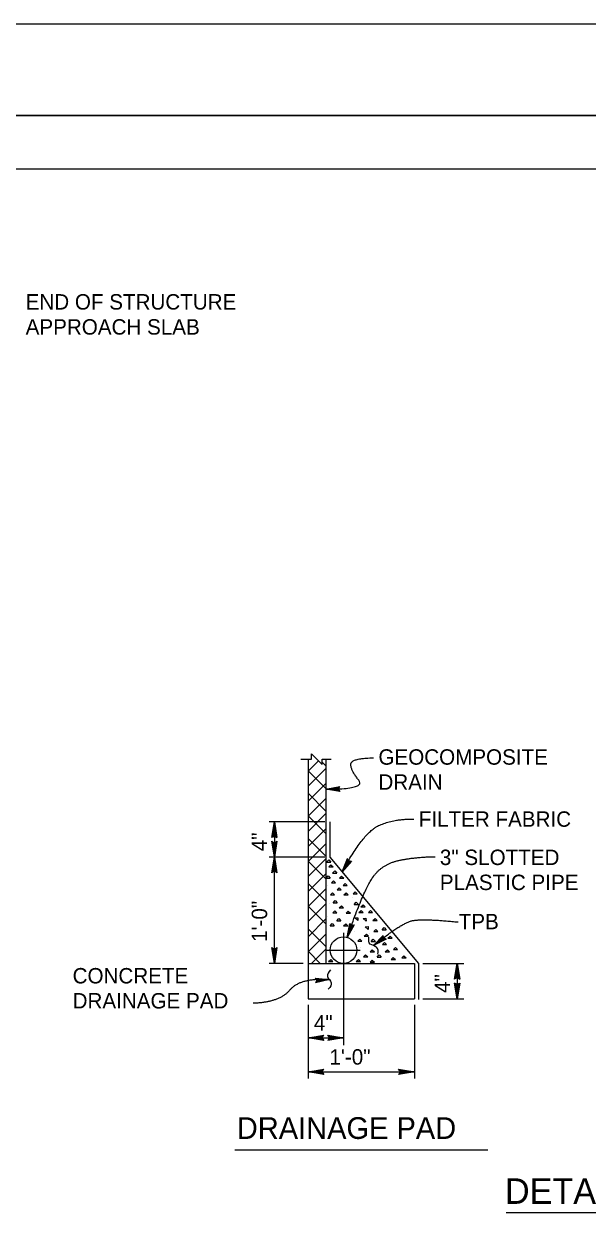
# Model space of a CAD drawing. Extents: x -893 to 867, y -474 to 712.
# Drawn here: x 252 to 517, y 146 to 712 of the extents above; entities that cross this region are included whole.
import ezdxf

# ---------------------------------------------------------------- set-up
doc = ezdxf.new("R2010")
doc.units = 0
for name, color, linetype in [('10 Sheet Format', 7, 'Continuous'), ('12 Coord Grid', 7, 'Continuous'), ('14 Ramp Anno', 7, 'Continuous'), ('201 Center and Station Line', 7, 'Continuous'), ('212 Leaders and Dim Lines', 7, 'Continuous'), ('214 Text and Titles', 7, 'Continuous'), ('228 Not Assigned', 7, 'Continuous'), ('239 Not Assigned', 7, 'Continuous'), ('240 Concrete', 7, 'Continuous'), ('46 Const Signing', 7, 'Continuous'), ('62 AsBuilt Chng', 7, 'Continuous')]:
    doc.layers.add(name, color=color, linetype=linetype)

# ---------------------------------------------------------------- blocks, each defined once
blk = doc.blocks.new('TERMAG-E')
at = {"layer": '12 Coord Grid'}
for p, q in [((-14.4, 1.3), (-15.2, 2.5)), ((-15.2, 2.5), (0, 0)), ((0, 0), (-15.2, -2.5)), ((-14.8, 1.9), (0, 0)), ((0, 0), (-14.8, -1.9)), ((0, 0), (-14.4, 1.3)), ((-14.4, 1.3), (-13.6, 0)), ((-14.4, -1.3), (0, 0)), ((-13.6, 0), (-14.4, -1.3)), ((0, 0), (-14, 0.6)), ((-14, -0.6), (0, 0)), ((-13.6, 0), (0, 0)), ((-14.4, -1.3), (-15.2, -2.5))]:
    blk.add_line(p, q, dxfattribs=at)

msp = doc.modelspace()

# ---------------------------------------------------------------- linework, layer by layer
at = {"layer": '10 Sheet Format'}
for p, q in [((-863.46, 668.96), (836.55, 668.96)), ((-813.45, 643.96), (811.55, 643.96))]:
    msp.add_line(p, q, dxfattribs=at)
for points in [[(-893.46, -474.05), (866.55, -474.05), (866.55, 711.96), (-893.46, 711.96)], [(-863.46, -431.05), (836.55, -431.05), (836.55, 668.96), (-863.46, 668.96)]]:
    msp.add_lwpolyline(points, close=True, dxfattribs=at)
at = {"layer": '12 Coord Grid'}
for p, q in [((388.89, 262.98), (388.52, 263.51)), ((388.52, 263.51), (395.17, 262.77)), ((395.17, 262.77), (388.64, 261.31)), ((388.95, 261.88), (388.64, 261.31)), ((388.7, 263.25), (395.17, 262.77)), ((395.17, 262.77), (388.79, 261.59)), ((395.17, 262.77), (388.89, 262.98)), ((388.89, 262.98), (389.26, 262.45)), ((388.95, 261.88), (395.17, 262.77)), ((389.26, 262.45), (388.95, 261.88)), ((395.17, 262.77), (389.07, 262.71)), ((389.1, 262.16), (395.17, 262.77)), ((389.26, 262.45), (395.17, 262.77))]:
    msp.add_line(p, q, dxfattribs=at)
for points in [[(401.16, 313.47), (410.93, 331.28), (424.41, 338.34), (434.89, 338.23)], [(403.59, 282.64), (410.85, 303.57), (419.36, 316.75), (434.7, 320.42), (444.94, 320.54)], [(415.88, 278.73), (429.16, 289.54), (439.61, 291.48), (455.67, 289.87)], [(395.17, 262.77), (381.32, 263.59), (371.72, 252.03), (359.34, 251.65)]]:
    msp.add_open_spline(points, degree=2, dxfattribs=at)
at = {"layer": '14 Ramp Anno'}
for p, q in [((393.87, 318.05), (394.85, 319.04)), ((393.87, 318.05), (395.84, 318.05)), ((394.85, 319.04), (395.84, 318.05)), ((394.91, 315.78), (395.9, 316.76)), ((394.91, 315.78), (396.88, 315.78)), ((395.9, 316.76), (396.88, 315.78)), ((396.71, 312.85), (397.69, 313.84)), ((396.71, 312.85), (398.68, 312.85)), ((397.69, 313.84), (398.68, 312.85)), ((393.59, 310.51), (394.58, 311.49)), ((393.59, 310.51), (395.56, 310.51)), ((394.58, 311.49), (395.56, 310.51)), ((396.1, 308.19), (397.09, 309.18)), ((396.1, 308.19), (398.07, 308.19)), ((397.09, 309.18), (398.07, 308.19)), ((398.75, 304.96), (399.73, 305.95)), ((399.73, 305.95), (400.72, 304.96)), ((399.96, 310.45), (400.94, 311.44)), ((399.96, 310.45), (401.93, 310.45)), ((400.94, 311.44), (401.93, 310.45)), ((401.63, 307), (402.61, 307.99)), ((401.63, 307), (403.6, 307)), ((402.61, 307.99), (403.6, 307)), ((395.63, 302.62), (396.62, 303.6)), ((395.63, 302.62), (397.6, 302.62)), ((396.62, 303.6), (397.6, 302.62)), ((398.75, 304.96), (400.72, 304.96)), ((402, 302.56), (402.99, 303.54)), ((402, 302.56), (403.97, 302.56)), ((402.99, 303.54), (403.97, 302.56)), ((406.31, 303.1), (407.29, 304.09)), ((406.31, 303.1), (408.28, 303.1)), ((407.29, 304.09), (408.28, 303.1)), ((396.72, 294.09), (397.7, 295.08)), ((396.9, 298.91), (397.88, 299.9)), ((396.9, 298.91), (398.87, 298.91)), ((397.7, 295.08), (398.68, 294.09)), ((397.88, 299.9), (398.87, 298.91)), ((399.83, 296.44), (400.82, 297.42)), ((399.83, 296.44), (401.8, 296.44)), ((400.82, 297.42), (401.8, 296.44)), ((403.08, 294.04), (404.07, 295.02)), ((404.07, 295.02), (405.05, 294.04)), ((406.82, 298.15), (407.81, 299.14)), ((406.82, 298.15), (408.79, 298.15)), ((407.81, 299.14), (408.79, 298.15)), ((409.06, 294.25), (410.05, 295.24)), ((410, 296.91), (410.99, 297.9)), ((410, 296.91), (411.97, 296.91)), ((410.05, 295.24), (411.03, 294.25)), ((410.99, 297.9), (411.97, 296.91)), ((413.52, 294.25), (414.51, 295.23)), ((414.51, 295.23), (415.49, 294.25)), ((395.51, 288.11), (396.49, 289.1)), ((396.49, 289.1), (397.48, 288.11)), ((396.72, 294.09), (398.68, 294.09)), ((398.63, 290.46), (399.61, 291.44)), ((398.63, 290.46), (400.6, 290.46)), ((399.61, 291.44), (400.6, 290.46)), ((401.88, 288.05), (402.86, 289.04)), ((402.86, 289.04), (403.85, 288.05)), ((403.08, 294.04), (405.05, 294.04)), ((407.08, 291.75), (408.47, 291.87)), ((407.08, 291.75), (408.59, 290.49)), ((408.47, 291.87), (408.59, 290.49)), ((409.06, 294.25), (411.03, 294.25)), ((410.98, 291.56), (412.36, 291.68)), ((410.98, 291.56), (412.49, 290.3)), ((412.36, 291.68), (412.49, 290.3)), ((413.52, 294.25), (415.49, 294.25)), ((415.67, 290.55), (416.66, 291.53)), ((415.67, 290.55), (417.64, 290.55)), ((416.66, 291.53), (417.64, 290.55)), ((395.51, 288.11), (397.48, 288.11)), ((401.88, 288.05), (403.85, 288.05)), ((411.6, 283.15), (412.58, 284.13)), ((411.94, 287.63), (413.33, 287.76)), ((411.94, 287.63), (413.45, 286.37)), ((412.58, 284.13), (413.57, 283.15)), ((413.33, 287.76), (413.45, 286.37)), ((415.99, 285.4), (416.98, 286.39)), ((415.99, 285.4), (417.96, 285.4)), ((416.98, 286.39), (417.96, 285.4)), ((419.97, 286.25), (420.95, 287.23)), ((419.97, 286.25), (421.94, 286.25)), ((420.95, 287.23), (421.94, 286.25)), ((422.72, 282.21), (423.7, 283.19)), ((423.7, 283.19), (424.69, 282.21)), ((408.48, 280.8), (409.47, 281.79)), ((408.48, 280.8), (410.45, 280.8)), ((409.47, 281.79), (410.45, 280.8)), ((411.6, 283.15), (413.57, 283.15)), ((414.85, 280.74), (415.83, 281.73)), ((414.85, 280.74), (416.82, 280.74)), ((415.83, 281.73), (416.82, 280.74)), ((420.13, 279.25), (421.12, 280.23)), ((420.13, 279.25), (422.1, 279.25)), ((421.12, 280.23), (422.1, 279.25)), ((422.72, 282.21), (424.69, 282.21)), ((425.3, 276.88), (426.28, 277.86)), ((426.28, 277.86), (427.27, 276.88)), ((394.8, 271.31), (395.78, 272.3)), ((395.78, 272.3), (396.77, 271.31)), ((407.83, 271.26), (408.82, 272.25)), ((408.82, 272.25), (409.8, 271.26)), ((411.23, 273.44), (412.21, 274.42)), ((411.23, 273.44), (413.19, 273.44)), ((412.21, 274.42), (413.19, 273.44)), ((414.34, 275.78), (415.33, 276.76)), ((414.34, 275.78), (416.31, 275.78)), ((414.37, 270.98), (415.35, 271.96)), ((415.33, 276.76), (416.31, 275.78)), ((415.35, 271.96), (416.34, 270.98)), ((417.59, 273.38), (418.58, 274.36)), ((417.59, 273.38), (419.56, 273.38)), ((418.58, 274.36), (419.56, 273.38)), ((421.44, 275.82), (422.43, 276.8)), ((421.44, 275.82), (423.41, 275.82)), ((422.43, 276.8), (423.41, 275.82)), ((424.22, 272.17), (425.2, 273.15)), ((424.22, 272.17), (426.19, 272.17)), ((425.2, 273.15), (426.19, 272.17)), ((425.3, 276.88), (427.27, 276.88)), ((429.25, 273.01), (430.24, 273.99)), ((429.25, 273.01), (431.22, 273.01)), ((430.24, 273.99), (431.22, 273.01)), ((394.8, 271.31), (396.77, 271.31)), ((407.83, 271.26), (409.8, 271.26)), ((414.37, 270.98), (416.34, 270.98))]:
    msp.add_line(p, q, dxfattribs=at)
at = {"layer": '201 Center and Station Line'}
for p, q in [((401.79, 284.81), (401.79, 267.77)), ((394, 276.65), (409.7, 276.65))]:
    msp.add_line(p, q, dxfattribs=at)
at = {"layer": '212 Leaders and Dim Lines'}
for p, q in [((393.45, 352.27), (400.04, 353.48)), ((393.45, 352.27), (399.87, 353.2)), ((399.71, 352.92), (393.45, 352.27)), ((399.54, 352.64), (393.45, 352.27)), ((399.38, 352.36), (393.45, 352.27)), ((400.07, 351.27), (393.45, 352.27)), ((393.45, 352.27), (399.72, 351.82)), ((399.9, 351.55), (393.45, 352.27)), ((393.45, 352.27), (399.55, 352.09)), ((399.38, 352.36), (399.71, 352.92)), ((399.72, 351.82), (399.38, 352.36)), ((399.71, 352.92), (400.04, 353.48)), ((399.72, 351.82), (400.07, 351.27)), ((393.01, 336.92), (366.91, 336.92)), ((369.29, 336.92), (369.29, 320.41)), ((393.01, 320.41), (366.91, 320.41)), ((369.29, 270.4), (369.29, 320.41)), ((401.16, 313.47), (403.7, 319.66)), ((401.16, 313.47), (403.84, 319.37)), ((403.99, 319.08), (401.16, 313.47)), ((404.13, 318.79), (401.16, 313.47)), ((404.28, 318.5), (401.16, 313.47)), ((405.57, 318.5), (401.16, 313.47)), ((401.16, 313.47), (404.93, 318.5)), ((405.25, 318.5), (401.16, 313.47)), ((401.16, 313.47), (404.6, 318.5)), ((403.99, 319.08), (403.7, 319.66)), ((404.28, 318.5), (403.99, 319.08)), ((404.93, 318.5), (404.28, 318.5)), ((404.93, 318.5), (405.57, 318.5)), ((403.59, 282.64), (404.82, 289.22)), ((403.59, 282.64), (405.02, 288.96)), ((405.22, 288.71), (404.82, 289.22)), ((405.22, 288.71), (403.59, 282.64)), ((406.89, 288.46), (403.59, 282.64)), ((405.42, 288.45), (403.59, 282.64)), ((406.57, 288.4), (403.59, 282.64)), ((403.59, 282.64), (406.25, 288.33)), ((403.59, 282.64), (405.94, 288.27)), ((405.62, 288.2), (403.59, 282.64)), ((405.62, 288.2), (405.22, 288.71)), ((406.25, 288.33), (405.62, 288.2)), ((406.25, 288.33), (406.89, 288.46)), ((415.88, 278.73), (420.52, 283.56)), ((415.88, 278.73), (420.54, 283.24)), ((420.57, 282.92), (420.52, 283.56)), ((420.57, 282.92), (415.88, 278.73)), ((420.6, 282.6), (415.88, 278.73)), ((420.63, 282.27), (415.88, 278.73)), ((415.88, 278.73), (420.93, 282.15)), ((415.88, 278.73), (421.23, 282.04)), ((421.53, 281.92), (415.88, 278.73)), ((421.83, 281.8), (415.88, 278.73)), ((420.63, 282.27), (420.57, 282.92)), ((421.23, 282.04), (420.63, 282.27)), ((421.23, 282.04), (421.83, 281.8)), ((382.78, 270.4), (366.91, 270.4)), ((401.79, 268.06), (401.79, 232)), ((439.14, 270.4), (458.36, 270.4)), ((455.27, 270.4), (455.27, 253.74)), ((385.12, 250.97), (385.12, 216.31)), ((435.13, 250.97), (435.13, 216.31)), ((439.14, 253.74), (458.36, 253.74)), ((385.12, 244.23), (385.12, 233.08)), ((385.12, 235.43), (401.79, 235.43)), ((385.12, 219.41), (435.13, 219.41))]:
    msp.add_line(p, q, dxfattribs=at)
for points, degree in [([(393.45, 352.27), (412.62, 352.27), (405.28, 360.94), (405.23, 366.9), (415.84, 367.01)], 2), ([(417.98, 274.67), (418.18, 276.07), (418.11, 278.52), (413.66, 278.95), (413.59, 281.39), (413.79, 282.8)], 3), ([(395.68, 267.31), (394.73, 266.26), (393.44, 264.18), (396.9, 261.36), (395.61, 259.28), (394.67, 258.23)], 3)]:
    msp.add_open_spline(points, degree=degree, dxfattribs=at)
at = {"layer": '214 Text and Titles'}
for p, q in [((350.64, 182.7), (469.61, 182.7)), ((478.36, 153.24), (569.1, 153.24))]:
    msp.add_line(p, q, dxfattribs=at)
at = {"layer": '228 Not Assigned'}
for p, q in [((385.12, 360.75), (390.01, 365.65)), ((391.73, 364.97), (393.45, 363.25)), ((385.12, 353.68), (393.45, 362.02)), ((385.12, 360.97), (393.45, 352.64)), ((385.12, 346.61), (393.45, 354.95)), ((385.12, 350.36), (393.45, 342.03)), ((385.12, 339.53), (393.45, 347.87)), ((385.12, 332.46), (393.45, 340.8)), ((385.12, 339.75), (393.45, 331.42)), ((385.12, 325.39), (393.45, 333.73)), ((385.12, 329.14), (393.45, 320.81)), ((385.12, 318.31), (393.45, 326.65)), ((385.12, 311.24), (393.45, 319.58)), ((385.12, 318.53), (393.45, 310.2)), ((385.12, 304.17), (393.45, 312.5)), ((385.12, 307.92), (393.45, 299.59)), ((385.12, 297.09), (393.45, 305.43)), ((385.12, 290.02), (393.45, 298.36)), ((385.12, 297.31), (393.45, 288.98)), ((385.12, 282.95), (393.45, 291.28)), ((385.12, 286.7), (393.45, 278.37)), ((385.12, 275.87), (393.45, 284.21)), ((385.12, 276.09), (390.81, 270.4)), ((386.71, 270.4), (393.45, 277.14))]:
    msp.add_line(p, q, dxfattribs=at)
at = {"layer": '239 Not Assigned'}
for p, q in [((385.12, 366.43), (385.12, 270.4)), ((393.45, 366.43), (393.45, 270.4))]:
    msp.add_line(p, q, dxfattribs=at)
at = {"layer": '240 Concrete'}
for p, q in [((395.35, 336.92), (395.35, 320.41)), ((395.35, 320.41), (437.03, 270.4)), ((385.12, 270.4), (435.13, 270.4)), ((385.12, 270.4), (385.12, 253.74)), ((435.13, 270.4), (435.13, 253.74)), ((437.03, 270.4), (437.03, 253.48)), ((385.12, 253.74), (435.13, 253.74))]:
    msp.add_line(p, q, dxfattribs=at)
msp.add_circle((401.79, 276.65), 6.25, dxfattribs=at)
at = {"layer": '46 Const Signing'}
for p, q in [((394.35, 307.13), (394.35, 307.13)), ((394.35, 307.13), (394.35, 307.13)), ((405.84, 301.4), (405.84, 301.4)), ((405.84, 301.4), (405.84, 301.4)), ((395.43, 298.61), (395.43, 298.61)), ((395.43, 298.61), (395.43, 298.61)), ((408.98, 296.04), (408.98, 296.04)), ((408.98, 296.04), (408.98, 296.04)), ((394.23, 292.63), (394.23, 292.63)), ((394.23, 292.63), (394.23, 292.63)), ((406.92, 292.88), (406.92, 292.88)), ((406.92, 292.88), (406.92, 292.88)), ((405.71, 286.89), (405.71, 286.89)), ((405.71, 286.89), (405.71, 286.89)), ((407.2, 285.32), (407.2, 285.32)), ((407.2, 285.32), (407.2, 285.32)), ((414.15, 284.29), (414.15, 284.29)), ((414.15, 284.29), (414.15, 284.29)), ((409.94, 277.95), (409.94, 277.95)), ((409.94, 277.95), (409.94, 277.95)), ((418.68, 279.58), (418.69, 279.58)), ((418.69, 279.58), (418.69, 279.59)), ((421.43, 272.22), (421.43, 272.22)), ((421.43, 272.22), (421.43, 272.22))]:
    msp.add_line(p, q, dxfattribs=at)
at = {"layer": '62 AsBuilt Chng'}
msp.add_lwpolyline([(381.72, 366.43), (386.73, 366.43), (386.73, 368.93), (391.73, 363.93), (391.73, 366.43), (395.97, 366.43)], dxfattribs=at)

# ---------------------------------------------------------------- block references
at = {"layer": '212 Leaders and Dim Lines', "xscale": 0.487329956385942, "yscale": 0.4882334432996318}
for p, rotation in [((369.29, 336.92), 90), ((369.29, 320.41), -90), ((369.29, 320.41), 90), ((369.29, 270.4), -90), ((455.27, 270.4), 90), ((455.27, 253.74), -90), ((385.12, 235.43), 180), ((385.12, 219.41), 180)]:
    msp.add_blockref('TERMAG-E', p, dxfattribs=dict(at, rotation=rotation))
for p in [(401.79, 235.43), (435.13, 219.41)]:
    msp.add_blockref('TERMAG-E', p, dxfattribs=at)

# ---------------------------------------------------------------- texts
at = {"layer": '212 Leaders and Dim Lines'}
for s, p in [('4"', (365.9, 323.1)), ('1\'-0"', (365.9, 280.51)), ('4"', (451.87, 256.5))]:
    msp.add_text(s, height=7.247, rotation=90, dxfattribs=at).set_placement(p)
for s, p in [('4"', (387.89, 238.82)), ('1\'-0"', (395.22, 222.81))]:
    msp.add_text(s, height=7.247, dxfattribs=at).set_placement(p)
at = {"layer": '214 Text and Titles'}
for s, height, p in [('END OF STRUCTURE', 7.247, (252.37, 577.76)), ('APPROACH SLAB', 7.247, (252.37, 565.98)), ('GEOCOMPOSITE ', 7.247, (418.23, 363.8)), ('DRAIN', 7.247, (418.23, 352.02)), ('FILTER FABRIC', 7.247, (437.19, 334.62)), ('3" SLOTTED ', 7.247, (447.11, 316.63)), ('PLASTIC PIPE', 7.247, (447.11, 304.86)), ('TPB', 7.247, (455.97, 286.44)), ('CONCRETE ', 7.247, (274.45, 260.97)), ('DRAINAGE PAD', 7.247, (274.45, 249.2)), ('DRAINAGE PAD', 10.2046, (351.65, 187.88)), ('DETAIL C', 12.005, (477.73, 157.35))]:
    msp.add_text(s, height=height, dxfattribs=at).set_placement(p)

doc.saveas('drawing.dxf')
